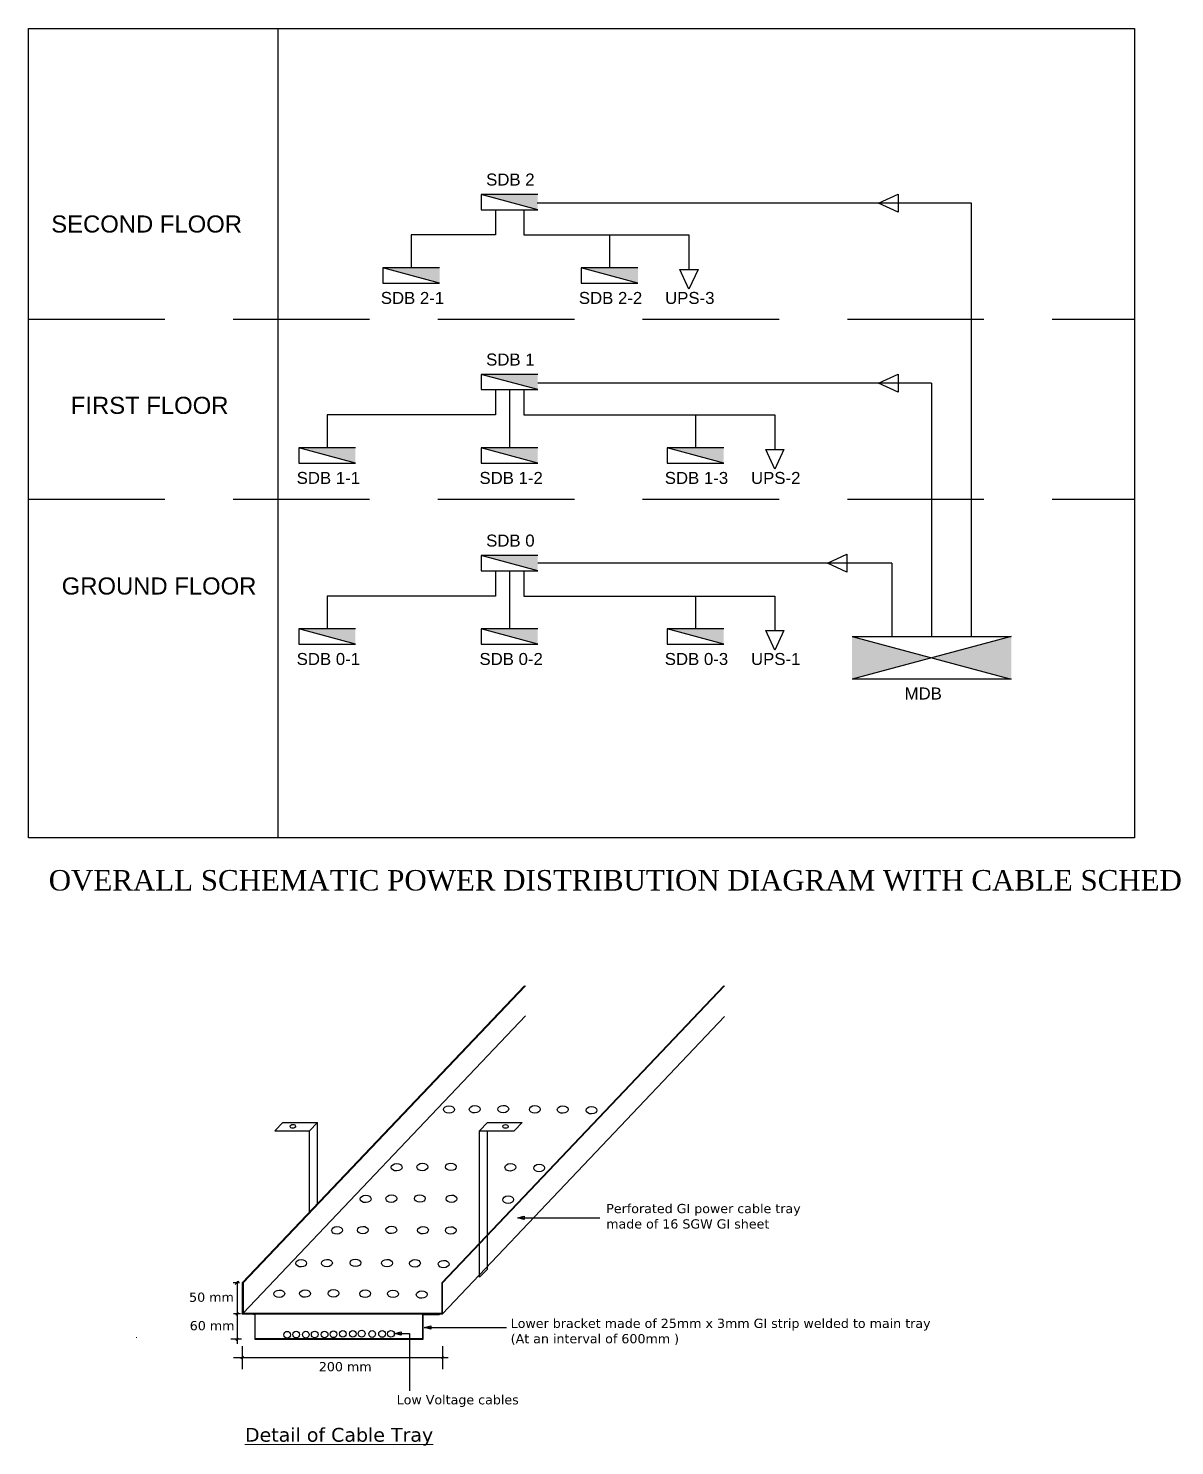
# Model space of a CAD drawing. Header units: millimetres. Extents: x 2399484 to 3337895, y 3598750 to 3969149.
# Drawn here: x 2638072 to 2848008, y 3598750 to 3858233 of the extents above; entities that cross this region are included whole.
import ezdxf

# ---------------------------------------------------------------- set-up
doc = ezdxf.new("R2010")
doc.units = ezdxf.units.MM
doc.header["$MEASUREMENT"] = 0
doc.linetypes.add('HIDDEN', pattern=[0.375, 0.25, -0.125])
for name, color, linetype, lineweight in [('1 LIGHT N SWITCH', 3, 'Continuous', 25), ('4 DB BOXES', 3, 'Continuous', 25), ('5 DB BOXES', 3, 'Continuous', 25), ('ELEVATION', 7, 'Continuous', 40), ('Singleline', 82, 'Continuous', 20), ('TREE', 77, 'Continuous', 5), ('walls', 12, 'Continuous', 30), ('wire', 7, 'Continuous', 0)]:
    doc.layers.add(name, color=color, linetype=linetype, lineweight=lineweight)
doc.layers.add('Wires', color=1, linetype='Continuous')
doc.styles.add('MM', font='dutch.ttf')
doc.styles.add('ordinary', font='romans.shx')
doc.styles.add('ROOM', font='arial.ttf')
pattern_1 = [(37.5, (631009.50967, 3116854.20855), (-0.011068, 0.33856), [0, -0.267077, 0, -0.298705, 0, -0.285527]), (7.5, (631009.50967, 3116854.20855), (0.310965, 0.495876), [0, -0.144081, 0, -0.240721, 0, -0.092247]), (327.5, (631009.29355, 3116854.20855), (0.547182, 0.000994), [0, -0.087854, 0, -0.316276, 0, -0.412915]), (317.5, (631009.29355, 3116854.20855), (0.528203, 0.154215), [0, -0.043927, 0, -0.207336, 0, -0.237207])]

# ---------------------------------------------------------------- blocks, each defined once
blk = doc.blocks.new('mpb')
h = blk.add_hatch(color=3)
h.paths.add_polyline_path([(531970.3, 179434.5), (531970.3, 179645.9), (531575.1, 179540.2)])
h.paths.add_polyline_path([(531575.1, 179540.2), (531284.1, 179618), (531284.1, 179462.4)])
h.paths.add_polyline_path([(531284.1, 179462.4), (531284.1, 179618), (531179.8, 179645.9), (531179.8, 179434.5)])
at = {"color": 3}
for p, q in [((531179.8, 179645.9), (531970.3, 179645.9)), ((531179.8, 179645.9), (531970.3, 179434.5)), ((531970.3, 179645.9), (531179.8, 179434.5)), ((531970.3, 179434.5), (531179.8, 179434.5))]:
    blk.add_line(p, q, dxfattribs=at)
blk = doc.blocks.new('FDB')
at = {"layer": '4 DB BOXES'}
blk.add_hatch(color=256, dxfattribs=at).paths.add_polyline_path([(-65075.48, -197982.42), (-65075.48, -197977), (-65095.76, -197982.42)])
for p, q in [((-65095.76, -197982.42), (-65095.76, -197977)), ((-65095.76, -197977), (-65075.48, -197977)), ((-65075.48, -197977), (-65095.76, -197982.42)), ((-65075.48, -197982.42), (-65095.76, -197982.42))]:
    blk.add_line(p, q, dxfattribs=at)
blk = doc.blocks.new('K')
at = {"layer": 'TREE'}
h = blk.add_hatch(dxfattribs=at)
h.set_pattern_fill('AR-SAND', color=1, scale=0.175709, style=0)
h.set_pattern_definition(pattern_1)
h.paths.add_polyline_path([(631013, 3116859, 0.383131679), (631011, 3116858, 0.057366907), (631011, 3116857, 0.151629386), (631013, 3116858, -0.220250916)])
h = blk.add_hatch(dxfattribs=at)
h.set_pattern_fill('AR-SAND', color=4, scale=0.175709, style=0)
h.set_pattern_definition(pattern_1)
h.paths.add_polyline_path([(631013, 3116858, -0.151629386), (631011, 3116857, 0.492293383), (631014, 3116856, 0.236041309)])
h = blk.add_hatch(dxfattribs=at)
h.set_pattern_fill('AR-SAND', color=2, scale=0.175709, style=0)
h.set_pattern_definition(pattern_1)
h.paths.add_polyline_path([(631013, 3116859, 0.220250916), (631013, 3116858, -0.179417534), (631014, 3116858, 0.324292068)])
h = blk.add_hatch(dxfattribs=at)
h.set_pattern_fill('AR-SAND', color=6, scale=0.175709, style=0)
h.set_pattern_definition(pattern_1)
h.paths.add_polyline_path([(631015, 3116858, 0.106323973), (631014, 3116858, 0.179417534), (631013, 3116858, -0.236041309), (631014, 3116856, 0.277437298)])
at = {"layer": 'walls'}
for radius in [3.82, 1.75]:
    blk.add_circle((631013, 3116858, -18), radius, dxfattribs=at)
for centre, radius, start, end in [((631013, 3116858, -18), 3.47, 74.7579185, 174.4264202), ((631011, 3116860, -18), 2.95, 228.4756153, 258.6743812), ((631013, 3116858, -18), 3.47, 181.7109027, 262.2134367), ((631011, 3116860, -18), 3.3, 233.3497507, 261.6269598), ((631013, 3116858, -18), 2.1, 102.1329651, 189.5258031), ((631011, 3116860, -18), 2.95, 265.8890396, 300.3772251), ((631013, 3116858, -18), 2.1, 200.0755482, 292.0636059), ((631015, 3116859, -18), 2.44, 111.0516756, 156.2059208), ((631015, 3116859, -18), 2.08, 161.3040627, 210.9885848), ((631012, 3116856, -18), 1.96, 289.888712, 349.5890505), ((631015, 3116859, -18), 2.08, 98.3730779, 150.3989879), ((631013, 3116858, -18), 2.1, 30.816334, 90.6937863), ((631013, 3116858, -18), 3.47, 273.7199548, 1.1089283), ((631012, 3116856, -18), 1.96, 1.4138483, 54.5381613), ((631015, 3116856, -18), 2.52, 93.9331639, 134.6197437), ((631012, 3116856, -18), 2.31, 306.106622, 356.1952378), ((631013, 3116858, -18), 3.47, 9.1644662, 64.6808313), ((631013, 3116858, -18), 2.1, 303.7598706, 19.9476795), ((631015, 3116856, -18), 2.87, 54.7920833, 89.2668742), ((631015, 3116856, -18), 2.52, 47.5981128, 85.2756152)]:
    blk.add_arc(centre, radius, start, end, dxfattribs=at)

msp = doc.modelspace()

# ---------------------------------------------------------------- hatches: boundary and pattern name
at = {"layer": 'Wires', "linetype": 'Continuous'}
h = msp.add_hatch(color=256, dxfattribs=at)
edge = h.paths.add_edge_path()
edge.add_arc((2677290.1, 3622946), 45.4, 55.829765, 165.829765, ccw=False)
edge.add_arc((2677357.8, 3622944.1), 57.7, 26.973607, 136.973607, ccw=False)
edge.add_arc((2677455.2, 3622945.5), 52.2, 41.654261, 151.654261, ccw=False)
edge.add_arc((2677553.8, 3622932.7), 76.2, 31.459111, 141.459111, ccw=False)
edge.add_arc((2677646.6, 3622940.7), 42.3, 21.197184, 131.197184, ccw=False)
edge.add_arc((2677632.7, 3622924.4), 62, -79.365647, 30.634353, ccw=False)
edge.add_arc((2677642.6, 3622863.7), 1.5, 241.876383, 351.876383, ccw=False)
edge.add_arc((2677599.7, 3622879.6), 45.6, 227.784808, 337.784808, ccw=False)
edge.add_arc((2677521.2, 3622881.8), 59.9, 213.070083, 323.070083, ccw=False)
edge.add_arc((2677433.6, 3622875.4), 45.8, 215, 325, ccw=False)
edge.add_arc((2677346.5, 3622886.3), 61.9, 213.133595, 323.133595, ccw=False)
edge.add_arc((2677281.6, 3622877.2), 28, 187.852676, 297.852676, ccw=False)
edge.add_arc((2677259, 3622896), 23.2, 147.140606, 257.140606, ccw=False)
edge.add_arc((2677259.8, 3622930.5), 29.8, 117.216968, 227.216968, ccw=False)
h = msp.add_hatch(color=256, dxfattribs=at)
edge = h.paths.add_edge_path()
edge.add_arc((2679266.5, 3622905.9), 45.4, 55.829764, 165.829764, ccw=False)
edge.add_arc((2679334.2, 3622904.1), 57.7, 26.973611, 136.973611, ccw=False)
edge.add_arc((2679431.6, 3622905.5), 52.2, 41.654261, 151.65426, ccw=False)
edge.add_arc((2679530.2, 3622892.7), 76.2, 31.459108, 141.459108, ccw=False)
edge.add_arc((2679623, 3622900.7), 42.3, 21.19719, 131.19719, ccw=False)
edge.add_arc((2679609.1, 3622884.4), 62, -79.365647, 30.634353, ccw=False)
edge.add_arc((2679619, 3622823.6), 1.5, 241.876511, 351.876511, ccw=False)
edge.add_arc((2679576.2, 3622839.6), 45.6, 227.784808, 337.784808, ccw=False)
edge.add_arc((2679497.7, 3622841.8), 59.9, 213.070083, 323.070083, ccw=False)
edge.add_arc((2679410, 3622835.4), 45.8, 215, 325, ccw=False)
edge.add_arc((2679322.9, 3622846.3), 61.9, 213.133595, 323.133595, ccw=False)
edge.add_arc((2679258, 3622837.2), 28, 187.852676, 297.852676, ccw=False)
edge.add_arc((2679235.4, 3622856), 23.2, 147.140606, 257.140606, ccw=False)
edge.add_arc((2679236.2, 3622890.5), 29.8, 117.216966, 227.216966, ccw=False)
h = msp.add_hatch(color=256, dxfattribs=at)
edge = h.paths.add_edge_path()
edge.add_arc((2710162.4, 3622855.5), 45.4, 55.829764, 165.829764, ccw=False)
edge.add_arc((2710230.1, 3622853.6), 57.7, 26.973611, 136.973611, ccw=False)
edge.add_arc((2710327.4, 3622855), 52.2, 41.654261, 151.65426, ccw=False)
edge.add_arc((2710426, 3622842.2), 76.2, 31.459108, 141.459108, ccw=False)
edge.add_arc((2710518.8, 3622850.2), 42.3, 21.19719, 131.19719, ccw=False)
edge.add_arc((2710504.9, 3622833.9), 62, -79.365646, 30.634354, ccw=False)
edge.add_arc((2710514.9, 3622773.2), 1.5, 241.876383, 351.876383, ccw=False)
edge.add_arc((2710472, 3622789.1), 45.6, 227.784808, 337.784808, ccw=False)
edge.add_arc((2710393.5, 3622791.3), 59.9, 213.070083, 323.070083, ccw=False)
edge.add_arc((2710305.8, 3622784.9), 45.8, 215, 325, ccw=False)
edge.add_arc((2710218.8, 3622795.8), 61.9, 213.133591, 323.133591, ccw=False)
edge.add_arc((2710153.8, 3622786.7), 28, 187.852684, 297.852684, ccw=False)
edge.add_arc((2710131.3, 3622805.5), 23.2, 147.140607, 257.140607, ccw=False)
edge.add_arc((2710132, 3622840), 29.8, 117.216969, 227.216969, ccw=False)
h = msp.add_hatch(color=256, dxfattribs=at)
edge = h.paths.add_edge_path()
edge.add_arc((2713030.2, 3622867.7), 45.4, 55.829764, 165.829764, ccw=False)
edge.add_arc((2713097.9, 3622865.8), 57.7, 26.973611, 136.973611, ccw=False)
edge.add_arc((2713195.3, 3622867.2), 52.2, 41.654265, 151.654265, ccw=False)
edge.add_arc((2713293.9, 3622854.4), 76.2, 31.459108, 141.459108, ccw=False)
edge.add_arc((2713386.7, 3622862.4), 42.3, 21.197184, 131.197184, ccw=False)
edge.add_arc((2713372.8, 3622846.1), 62, -79.365647, 30.634353, ccw=False)
edge.add_arc((2713382.7, 3622785.4), 1.5, 241.876237, 351.876237, ccw=False)
edge.add_arc((2713339.9, 3622801.3), 45.6, 227.784813, 337.784813, ccw=False)
edge.add_arc((2713261.4, 3622803.6), 59.9, 213.070079, 323.070079, ccw=False)
edge.add_arc((2713173.7, 3622797.1), 45.8, 215, 325, ccw=False)
edge.add_arc((2713086.6, 3622808), 61.9, 213.133599, 323.133599, ccw=False)
edge.add_arc((2713021.7, 3622798.9), 28, 187.852669, 297.852669, ccw=False)
edge.add_arc((2712999.1, 3622817.7), 23.2, 147.140611, 257.140611, ccw=False)
edge.add_arc((2712999.9, 3622852.2), 29.8, 117.216968, 227.216968, ccw=False)

# ---------------------------------------------------------------- linework, layer by layer
at = {"layer": '1 LIGHT N SWITCH', "ltscale": 3}
for p, q in [((2683814.9, 3710051), (2683814.9, 3858233.2)), ((2723600, 3825033.7), (2723600, 3820399.1)), ((2728788.5, 3825033.7), (2728788.5, 3820399.1)), ((2810789.6, 3826228.1), (2731266, 3826228.1)), ((2810789.6, 3746884.1), (2810789.6, 3826228.1)), ((2723600, 3820399.1), (2708194.8, 3820399.1)), ((2708194.8, 3820399.1), (2708194.8, 3814368.6)), ((2728788.5, 3820399.1), (2759062.2, 3820399.1)), ((2744521.8, 3820399.1), (2744521.8, 3814368.6)), ((2759062.2, 3820399.1), (2759062.2, 3814060.1)), ((2723600, 3792082), (2723600, 3787447.4)), ((2726195.5, 3792082), (2726195.5, 3781416.9)), ((2728788.5, 3792082), (2728788.5, 3787447.4)), ((2803506, 3793276.4), (2731377.6, 3793276.4)), ((2803506, 3793276.4), (2803506, 3746884.1)), ((2723600, 3787447.4), (2692789.5, 3787447.4)), ((2692789.5, 3787447.4), (2692789.5, 3781416.9)), ((2728788.5, 3787447.4), (2774795.5, 3787447.4)), ((2760255, 3787447.4), (2760255, 3781416.9)), ((2774795.5, 3787447.4), (2774795.5, 3781108.4)), ((2796222.3, 3760324.7), (2731377.6, 3760324.7)), ((2796222.3, 3760324.7), (2796222.3, 3746884.1)), ((2723600, 3758934.6), (2723600, 3754300)), ((2726195.5, 3758934.6), (2726195.5, 3748269.5)), ((2728788.5, 3758934.6), (2728788.5, 3754300)), ((2723600, 3754300), (2692789.5, 3754300)), ((2692789.5, 3754300), (2692789.5, 3748269.5)), ((2728788.5, 3754300), (2774795.5, 3754300)), ((2760255, 3754300), (2760255, 3748269.5)), ((2774795.5, 3754300), (2774795.5, 3747961))]:
    msp.add_line(p, q, dxfattribs=at)
at = {"layer": '1 LIGHT N SWITCH', "linetype": 'HIDDEN', "ltscale": 100000}
for p, q in [((2638072, 3804998.3), (2840640, 3804998.3)), ((2638072, 3772046.6), (2840640, 3772046.6))]:
    msp.add_line(p, q, dxfattribs=at)
at = {"layer": '1 LIGHT N SWITCH', "ltscale": 1000}
msp.add_lwpolyline([(2638072, 3858233.2), (2840640, 3858233.2), (2840640, 3710051), (2638072, 3710051)], close=True, dxfattribs=at)
at = {"layer": '1 LIGHT N SWITCH', "color": 1, "ltscale": 1000}
for points in [[(2793792.7, 3826228.1), (2797347.1, 3827891.7), (2797347.1, 3824564.6)], [(2759062.2, 3810505.8), (2757398.7, 3814060.1), (2760725.8, 3814060.1)], [(2793792.7, 3793276.4), (2797347.1, 3794939.9), (2797347.1, 3791612.9)], [(2774795.5, 3777554), (2773132, 3781108.4), (2776459, 3781108.4)], [(2784415, 3760324.7), (2787969.3, 3761988.2), (2787969.3, 3758661.1)], [(2774795.5, 3744406.6), (2773132, 3747961), (2776459, 3747961)]]:
    msp.add_lwpolyline(points, close=True, dxfattribs=at)
at = {"layer": 'Wires', "linetype": 'Continuous'}
for p, q in [((2677231.5, 3628560.7), (2728928.2, 3682949.7)), ((2677406.8, 3628560.7), (2729103.6, 3682949.7)), ((2713775.5, 3628560.7), (2765472.3, 3682949.7)), ((2713894.8, 3628560.7), (2765591.6, 3682949.7)), ((2677406.8, 3623029.6), (2729103.6, 3677418.6)), ((2713894.8, 3622901.4), (2765591.6, 3677290.4)), ((2684698.3, 3657884.8), (2683226.4, 3656417.7)), ((2683226.4, 3656417.7), (2689551.4, 3656417.7)), ((2684698.3, 3657884.8), (2691023.2, 3657884.8)), ((2691023.2, 3657884.8), (2689551.4, 3656417.7)), ((2689551.4, 3641337.7), (2689551.4, 3656417.7)), ((2691023.2, 3642886.2), (2691023.2, 3657884.8)), ((2722176.6, 3657884.8), (2720704.8, 3656417.7)), ((2720704.8, 3629603.5), (2720704.8, 3656417.7)), ((2720704.8, 3656417.7), (2727029.8, 3656417.7)), ((2722176.6, 3657884.8), (2728501.6, 3657884.8)), ((2722176.6, 3631070.6), (2722176.6, 3656417.7)), ((2728501.6, 3657884.8), (2727029.8, 3656417.7)), ((2727695.2, 3640459.6), (2728866, 3640776.3)), ((2728866, 3640776.3), (2728866, 3640154.7)), ((2727695.2, 3640459.6), (2742730.5, 3640459.6)), ((2728866, 3640154.7), (2727695.2, 3640459.6)), ((2722176.6, 3631070.6), (2720704.8, 3629603.5)), ((2676766.4, 3628560.7), (2675610.1, 3628560.7)), ((2675967.4, 3628261.1), (2676644.3, 3628848.7)), ((2676312.5, 3628881.6), (2676312.5, 3617372.1)), ((2677406.8, 3628560.7), (2677231.5, 3628560.7)), ((2677231.5, 3628560.7), (2677231.5, 3622901.4)), ((2677406.8, 3628560.7), (2677406.8, 3623029.6)), ((2713775.5, 3628560.7), (2713775.5, 3623029.6)), ((2713894.8, 3628560.7), (2713775.5, 3628560.7)), ((2713894.8, 3622901.4), (2713894.8, 3628560.7)), ((2676913.2, 3622901.4), (2675673.5, 3622901.4)), ((2676086.6, 3622705.3), (2676541.3, 3623100)), ((2677231.5, 3622901.4), (2713894.8, 3622901.4)), ((2677356.4, 3622862.5), (2677356.4, 3622901.4)), ((2677356.4, 3622862.5), (2679546.6, 3622862.5)), ((2677406.8, 3623029.6), (2713775.5, 3623029.6)), ((2677582.4, 3622843.6), (2677582.4, 3622979.6)), ((2679546.6, 3622862.5), (2679546.6, 3618229.2)), ((2679558.8, 3622803.6), (2679558.8, 3622939.6)), ((2679635.7, 3618316.5), (2679635.7, 3622901.4)), ((2710265.4, 3622901.4), (2710265.4, 3618316.5)), ((2710351.7, 3618229.2), (2710351.7, 3622765.3)), ((2710351.7, 3622765.3), (2713322.5, 3622765.3)), ((2710454.6, 3622753.1), (2710454.6, 3622889.2)), ((2713322.5, 3622765.3), (2713322.5, 3622901.4)), ((2710588.9, 3620395), (2711759.7, 3620711.7)), ((2710588.9, 3620395), (2725624.2, 3620395)), ((2711759.7, 3620090.2), (2710588.9, 3620395)), ((2711759.7, 3620711.7), (2711759.7, 3620090.2)), ((2677087.2, 3618229.2), (2675136.2, 3618236.5)), ((2676086.6, 3618036), (2676541.3, 3618430.7)), ((2679546.6, 3618229.2), (2710351.7, 3618229.2)), ((2710265.4, 3618316.5), (2679635.7, 3618316.5)), ((2705210.1, 3619298.8), (2706380.9, 3619615.5)), ((2706380.9, 3618994), (2705210.1, 3619298.8)), ((2705210.1, 3619298.8), (2707882.7, 3619298.8)), ((2706380.9, 3619615.5), (2706380.9, 3618994)), ((2707882.7, 3619298.8), (2707882.7, 3608757.7)), ((2675638, 3614913.5), (2714965, 3614913.5)), ((2677005.6, 3614717.4), (2677460.3, 3615112.1)), ((2677231.5, 3616944.1), (2677231.5, 3612729.6)), ((2713669, 3614717.4), (2714123.7, 3615112.1)), ((2713894.8, 3616944.1), (2713894.8, 3612729.6))]:
    msp.add_line(p, q, dxfattribs=at)
for points in [[(2677246.1, 3622957.1, -0.52056705), (2677315.6, 3622983.5, -0.52056705), (2677409.3, 3622970.3, -0.52056705), (2677494.2, 3622980.2, -0.52056705), (2677618.8, 3622972.5, -0.52056705), (2677686, 3622956, -0.52056705), (2677644.1, 3622863.5, -0.52056705), (2677641.9, 3622862.4, -0.52056705), (2677569.1, 3622845.9, -0.52056705), (2677471, 3622849.2, -0.52056705), (2677396.1, 3622849.2, -0.52056705), (2677294.6, 3622852.5, -0.52056705), (2677253.8, 3622873.4, -0.52056705), (2677239.5, 3622908.6, -0.52056705)], [(2679222.5, 3622917, -0.52056705), (2679292, 3622943.5, -0.52056705), (2679385.7, 3622930.3, -0.52056705), (2679470.6, 3622940.2, -0.52056705), (2679595.2, 3622932.4, -0.52056705), (2679662.4, 3622915.9, -0.52056705), (2679620.5, 3622823.4, -0.52056705), (2679618.3, 3622822.3, -0.52056705), (2679545.5, 3622805.8, -0.52056705), (2679447.5, 3622809.1, -0.52056705), (2679372.5, 3622809.1, -0.52056705), (2679271.1, 3622812.4, -0.52056705), (2679230.3, 3622833.3, -0.52056705), (2679215.9, 3622868.6, -0.52056705)], [(2710118.4, 3622866.6, -0.52056705), (2710187.8, 3622893, -0.52056705), (2710281.5, 3622879.8, -0.52056705), (2710366.4, 3622889.7, -0.52056705), (2710491, 3622882, -0.52056705), (2710558.2, 3622865.5, -0.52056705), (2710516.3, 3622773, -0.52056705), (2710514.2, 3622771.9, -0.52056705), (2710441.4, 3622755.4, -0.52056705), (2710343.3, 3622758.7, -0.52056705), (2710268.3, 3622758.7, -0.52056705), (2710166.9, 3622762, -0.52056705), (2710126.1, 3622782.9, -0.52056705), (2710111.7, 3622818.1, -0.52056705)], [(2712986.3, 3622878.8, -0.52056705), (2713055.7, 3622905.2, -0.52056705), (2713149.4, 3622892, -0.52056705), (2713234.3, 3622901.9, -0.52056705), (2713358.9, 3622894.2, -0.52056705), (2713426.1, 3622877.7, -0.52056705), (2713384.2, 3622785.2, -0.52056705), (2713382, 3622784.1, -0.52056705), (2713309.3, 3622767.6, -0.52056705), (2713211.2, 3622770.9, -0.52056705), (2713136.2, 3622770.9, -0.52056705), (2713034.8, 3622774.2, -0.52056705), (2712994, 3622795.1, -0.52056705), (2712979.6, 3622830.3, -0.52056705)]]:
    msp.add_lwpolyline(points, format="xyb", close=True, dxfattribs=at)
for centre in [(2695674.5, 3619215.4), (2697488.6, 3619226.1), (2699119.1, 3619253.3), (2701039.5, 3619191.9), (2702853.6, 3619202.6), (2704484.1, 3619229.7), (2685487, 3619056.4), (2687117.4, 3619083.6), (2688883.7, 3619071.1), (2690514.2, 3619098.2), (2692328.3, 3619109), (2693958.8, 3619136.1)]:
    msp.add_circle(centre, 613, dxfattribs=at)
for centre, major_axis in [((2715110.8, 3660295.8), (995.2, 22.9)), ((2719823.2, 3660334.2), (995.2, 22.9)), ((2725045.2, 3660371.7), (995.2, 22.9)), ((2730832.1, 3660317.8), (995.2, 22.9)), ((2735942.9, 3660285.3), (995.2, 22.9)), ((2741205.3, 3660150.5), (995.2, 22.9)), ((2686513.6, 3657209.3), (497.6, 11.5)), ((2725459.2, 3657194.1), (497.6, 11.5)), ((2705522.2, 3649724.5), (995.2, 22.9)), ((2710234.6, 3649762.9), (995.2, 22.9)), ((2715456.6, 3649800.4), (995.2, 22.9)), ((2726354.3, 3649714), (995.2, 22.9)), ((2731616.7, 3649579.2), (995.2, 22.9)), ((2699844.6, 3643923.3), (995.2, 22.9)), ((2704556.9, 3643961.7), (995.2, 22.9)), ((2709779, 3643999.3), (995.2, 22.9)), ((2715565.8, 3643945.4), (995.2, 22.9)), ((2725939.1, 3643778), (995.2, 22.9)), ((2694614.9, 3638171.5), (995.2, 22.9)), ((2699327.2, 3638209.9), (995.2, 22.9)), ((2704549.3, 3638247.4), (995.2, 22.9)), ((2710336.1, 3638193.5), (995.2, 22.9)), ((2715447, 3638161), (995.2, 22.9)), ((2688041.9, 3632143), (995.2, 22.9)), ((2692754.2, 3632181.4), (995.2, 22.9)), ((2697976.3, 3632218.9), (995.2, 22.9)), ((2703763.1, 3632165), (995.2, 22.9)), ((2708874, 3632132.5), (995.2, 22.9)), ((2714136.4, 3631997.7), (995.2, 22.9)), ((2684027.8, 3626558), (995.2, 22.9)), ((2688740.1, 3626596.4), (995.2, 22.9)), ((2693962.2, 3626633.9), (995.2, 22.9)), ((2699749, 3626580), (995.2, 22.9)), ((2704859.9, 3626547.5), (995.2, 22.9)), ((2710122.3, 3626412.7), (995.2, 22.9))]:
    msp.add_ellipse(centre, major_axis=major_axis, ratio=0.68353064, dxfattribs=at)

# ---------------------------------------------------------------- block references
at = {"layer": '5 DB BOXES', "xscale": -511.0559999356046, "zscale": 511.0560000161058, "rotation": 180}
for p, yscale in [((35988590.5, -97352299), 511.0560002279453), ((35970589.7, -97365735), 511.0560002279472), ((36006916.7, -97365735), 511.0560002279472), ((35988590.5, -97385250.7), 511.0560002279453), ((35955184.5, -97398686.7), 511.0560002279472), ((35988590.5, -97398686.7), 511.0560002279472), ((36022650, -97398686.7), 511.0560002279472), ((35988590.5, -97418398.1), 511.0560002279472), ((35955184.5, -97431834.1), 511.0560002279472), ((35988590.5, -97431834.1), 511.0560002279472), ((36022650, -97431834.1), 511.0560002279472)]:
    msp.add_blockref('FDB', p, dxfattribs=dict(at, yscale=yscale))
at = {"layer": '5 DB BOXES', "xscale": 36.85500560095534, "yscale": 36.85500560095534, "zscale": 36.85500000005959}
msp.add_blockref('mpb', (-16787697, -2873966.2), dxfattribs=at)
at = {"layer": 'ELEVATION', "xscale": -0.008922598863136955, "yscale": 0.008922598829030903, "zscale": 0.008922530890348283}
msp.add_blockref('K', (2663497.3, 3590723.6), dxfattribs=at)

# ---------------------------------------------------------------- texts
at = {"layer": '1 LIGHT N SWITCH', "color": 1, "ltscale": 3, "char_height": 2199.48, "attachment_point": 1, "style": 'ROOM'}
for s, width, insert in [('SDB 2', 46469.755, (2721910.5, 3831651.6)), ('SDB 2-1', 46469.755, (2702620.2, 3809973.1)), ('SDB 2-2', 46469.755, (2738892.8, 3809973.1)), ('UPS-3', 46469.755, (2754688.2, 3809973.1)), ('SDB 1', 46469.755, (2721910.5, 3798699.9)), ('SDB 1-1', 46469.755, (2687215, 3777021.4)), ('SDB 1-2', 46469.755, (2720688.5, 3777021.4)), ('SDB 1-3', 46469.755, (2754626, 3777021.4)), ('UPS-2', 46469.755, (2770421.5, 3777021.4)), ('SDB 0', 46469.755, (2721910.5, 3765552.5)), ('SDB 0-1', 46469.755, (2687215, 3743874)), ('SDB 0-2', 46469.755, (2720688.5, 3743874)), ('SDB 0-3', 46469.755, (2754626, 3743874)), ('UPS-1', 46469.755, (2770421.5, 3743874)), ('MDB', 49792.532, (2798547.3, 3737555.1))]:
    msp.add_mtext_dynamic_manual_height_columns(s, width=width, gutter_width=43989.6, heights=[0], dxfattribs=dict(at, insert=insert))
at = {"layer": '1 LIGHT N SWITCH', "ltscale": 3, "char_height": 3125, "attachment_point": 1, "style": 'ROOM'}
for s, insert in [('\\pi55310.75903;SECOND FLOOR', (2586959.5, 3823976.6)), ('\\pi58425.10078;FIRST FLOOR', (2587429.8, 3790779)), ('\\pi54966.49744;GROUND FLOOR', (2589218, 3757702.5))]:
    msp.add_mtext_dynamic_manual_height_columns(s, width=145299.212, gutter_width=43989.6, heights=[0], dxfattribs=dict(at, insert=insert))
at = {"layer": 'Singleline', "color": 1, "style": 'MM'}
msp.add_text('OVERALL SCHEMATIC POWER DISTRIBUTION DIAGRAM WITH CABLE SCHEDULE', height=3750, dxfattribs=at).set_placement((2641809.1, 3700384.6))
at = {"layer": 'wire', "color": 4, "attachment_point": 4, "style": 'ordinary'}
for s, insert, char_height, width in [('{\\fVerdana|b0|i0|c0|p34;Perforated GI power cable tray\\Pmade of 16 SGW GI sheet}', (2743903.3, 3640737), 1686.949, 36327.695), ('{\\fVerdana|b0|i0|c0|p34;50 mm}', (2667516.4, 3625914.3), 1686.949, 8227.002), ('{\\fVerdana|b0|i0|c0|p34;60 mm}', (2667627.8, 3620704.3), 1686.949, 8227.002), ('{\\fVerdana|b0|i0|c0|p34;Lower bracket made of 25mm x 3mm GI strip welded to main tray\\P(At an interval of 600mm )}', (2726405.3, 3619588.1), 1686.949, 95749.179), ('{\\fVerdana|b0|i0|c0|p34;200 mm}', (2691276.4, 3613200.7), 1686.949, 12930.44), ('{\\fVerdana|b0|i0|c0|p34;Low Voltage cables}', (2705524.8, 3606914), 1686.949, 26999.519), ('{\\fVerdana|b0|i0|c0|p34;\\LDetail of Cable Tray}', (2677746.9, 3600376), 2530.423, 40499.279)]:
    msp.add_mtext(s, dxfattribs=dict(at, insert=insert, char_height=char_height, width=width))

doc.saveas('drawing.dxf')
